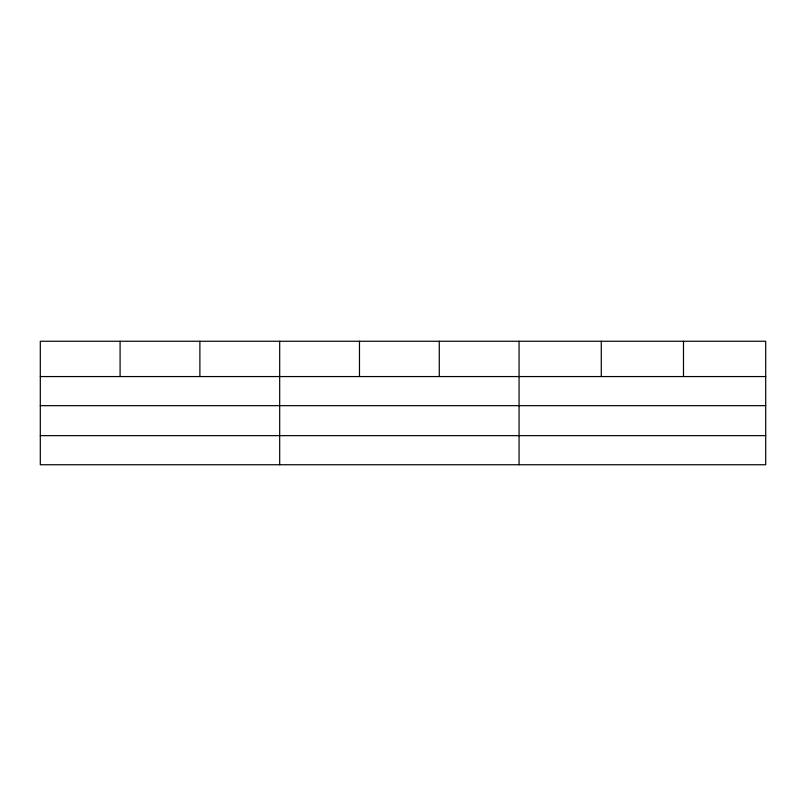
<?xml version="1.0" encoding="UTF-8"?>
<svg xmlns="http://www.w3.org/2000/svg" width="806" height="806" viewBox="0 0 806 806"><rect width="100%" height="100%" fill="white"/><g stroke="black" fill="none" stroke-linecap="round" stroke-linejoin="round"><path stroke-width="1.21" d="M765.7 405.66L765.7 341.26L40.3 341.26L40.3 464.74L765.7 464.74L765.7 405.66L40.3 405.66M40.3 376.563L765.7 376.563M40.3 435.643L765.7 435.643M683.488 341.26L683.488 376.563M601.276 341.26L601.276 376.563M519.064 341.26L519.064 464.74M439.27 341.26L439.27 376.563M359.476 341.26L359.476 376.563M279.682 341.26L279.682 464.74M199.888 341.26L199.888 376.563M120.094 341.26L120.094 376.563"/></g></svg>
